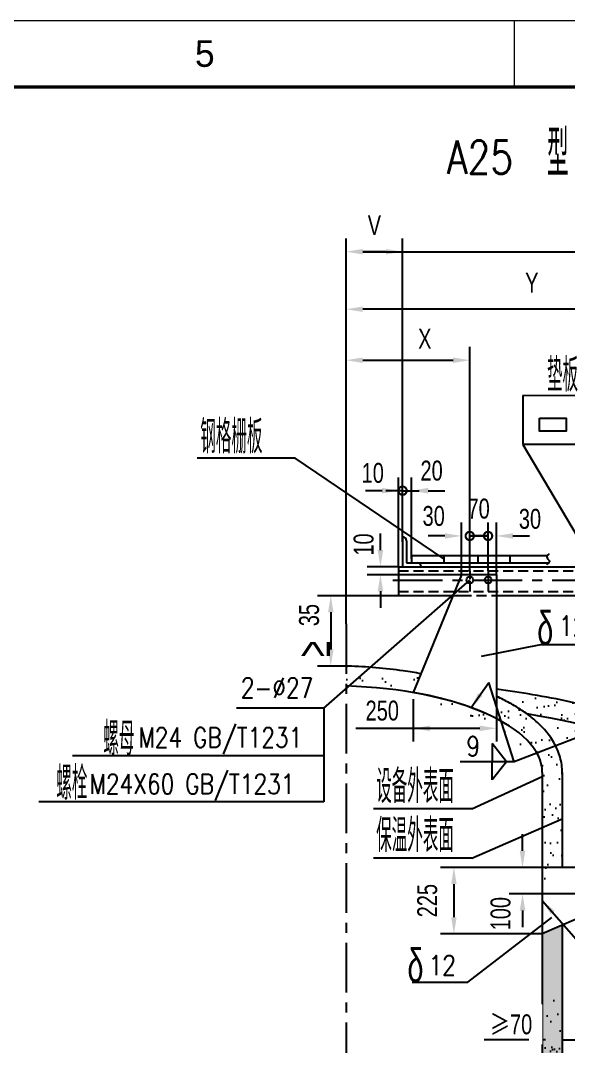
# Model space of a CAD drawing. Extents: x 148 to 221443, y -36682 to 6758.
# Drawn here: x 102759 to 104409, y -17862 to -14773 of the extents above; entities that cross this region are included whole.
import ezdxf
from ezdxf.enums import TextEntityAlignment as Align

# ---------------------------------------------------------------- set-up
doc = ezdxf.new("R2010")
doc.units = 0
doc.header["$LTSCALE"] = 10
doc.header["$MEASUREMENT"] = 0
doc.linetypes.add('CENTERX2', pattern=[4, 2.5, -0.5, 0.5, -0.5])
doc.linetypes.add('HIDDENX2', pattern=[0.75, 0.5, -0.25])
for name, color, linetype in [('2', 4, 'Continuous'), ('CENTER', 1, 'CENTERX2'), ('HIDDEN', 7, 'HIDDENX2'), ('RED', 7, 'Continuous'), ('WHITE', 7, 'Continuous')]:
    doc.layers.add(name, color=color, linetype=linetype)
doc.layers.add('2（细实线）', color=3, linetype='Continuous', lineweight=20)
doc.layers.add('图框层', color=7, linetype='Continuous', lineweight=15)
doc.styles.add('HZ', font='ROMS.SHX', dxfattribs={"width": 0.75, "bigfont": 'GBCBIG.SHX'})
doc.styles.get("Standard").update_dxf_attribs({"font": 'wison_e.shx', "width": 0.75, "bigfont": 'wison_c.shx'})
doc.styles.add('XW', font='ROMANS.shx', dxfattribs={"width": 0.85})
doc.dimstyles.new('DIM1', dxfattribs={"dimscale": 20, "dimtxt": 3, "dimasz": 2.5, "dimexe": 2, "dimexo": 0, "dimgap": 1, "dimtad": 0, "dimdec": 0, "dimzin": 0, "dimdsep": 46, "dimtxsty": 'Standard', "dimcen": 2, "dimclrd": 3, "dimclre": 3, "dimclrt": 3, "dimadec": 0, "dimazin": 0, "dimtfac": 0.666667, "dimtdec": 0, "dimtofl": 0, "dimtmove": 2, "dimatfit": 1, "dimfxl": 2, "dimtvp": 1.333333, "dimtolj": 1, "dimtzin": 0, "dimarcsym": 0})
pattern_1 = [(37.5, (101928.496, -20676.88), (-2.5197, 77.07295), [0, -60.8, 0, -68, 0, -65]), (7.5, (101928.5, -20676.88), (70.791, 112.8858), [0, -32.8, 0, -54.8, 0, -21]), (327.5, (101879.296, -20676.88), (124.5657, 0.2264), [0, -20, 0, -72, 0, -94]), (317.5, (101879.3, -20676.88), (120.245, 35.107), [0, -10, 0, -47.2, 0, -54])]

# ---------------------------------------------------------------- blocks, each defined once
blk = doc.blocks.new('*D1244')
at = {"color": 3, "lineweight": -2}
for p, q in [((103739.6, -16590), (103739.6, -15429)), ((105413.9, -16339.6), (105413.9, -15429)), ((103789.6, -15469), (105363.9, -15469))]:
    blk.add_line(p, q, dxfattribs=at)
at = {"color": 3}
for points in [[(103789.6, -15460.6), (103789.6, -15477.3), (103739.6, -15469)], [(105363.9, -15477.3), (105363.9, -15460.6), (105413.9, -15469)]]:
    blk.add_solid(points, dxfattribs=at)
at = {"layer": 'Defpoints', "color": 0}
for p in [(105413.9, -15469), (105413.9, -16339.6), (103739.6, -16590)]:
    blk.add_point(p, dxfattribs=at)
at = {"color": 3, "insert": (104576.7, -15389), "char_height": 60, "attachment_point": 5}
blk.add_mtext('\\A1;W', dxfattribs=at)
blk = doc.blocks.new('*D1245')
at = {"color": 3, "lineweight": -2}
for p, q in [((103842.7, -16367.6), (103842.7, -16317.6)), ((103897.4, -16417.6), (103802.7, -16417.6)), ((104086.6, -16441.6), (103802.7, -16441.6)), ((103842.7, -16491.6), (103842.7, -16541.6))]:
    blk.add_line(p, q, dxfattribs=at)
at = {"color": 3}
for points in [[(103834.4, -16367.6), (103851, -16367.6), (103842.7, -16417.6)], [(103851, -16491.6), (103834.4, -16491.6), (103842.7, -16441.6)]]:
    blk.add_solid(points, dxfattribs=at)
at = {"layer": 'Defpoints', "color": 0}
for p in [(103842.7, -16417.6), (103897.4, -16417.6), (104086.6, -16441.6)]:
    blk.add_point(p, dxfattribs=at)
at = {"color": 3, "insert": (103792.4, -16350.7), "char_height": 60, "attachment_point": 5, "rotation": 90}
blk.add_mtext('\\A1;10', dxfattribs=at)
blk = doc.blocks.new('*D1246')
at = {"color": 3, "lineweight": -2}
for p, q in [((104724.4, -16849), (104724.4, -18189.1)), ((103739.6, -18076.8), (103739.6, -18189.1)), ((103789.6, -18149.1), (104674.4, -18149.1))]:
    blk.add_line(p, q, dxfattribs=at)
at = {"color": 3}
for points in [[(103789.6, -18140.8), (103789.6, -18157.5), (103739.6, -18149.1)], [(104674.4, -18157.5), (104674.4, -18140.8), (104724.4, -18149.1)]]:
    blk.add_solid(points, dxfattribs=at)
at = {"layer": 'Defpoints', "color": 0}
for p in [(104724.4, -16849), (103739.6, -18076.8), (104724.4, -18149.1)]:
    blk.add_point(p, dxfattribs=at)
at = {"color": 3, "insert": (104232, -18097.8), "char_height": 60, "attachment_point": 5}
blk.add_mtext('\\A1;Z', dxfattribs=at)
blk = doc.blocks.new('*D1247')
at = {"color": 3, "lineweight": -2}
for p, q in [((104461.1, -17402.9), (104461.1, -18083.4)), ((103739.6, -18076.8), (103739.6, -18003.4)), ((103789.6, -18043.4), (104411.1, -18043.4))]:
    blk.add_line(p, q, dxfattribs=at)
at = {"color": 3}
for points in [[(103789.6, -18035), (103789.6, -18051.7), (103739.6, -18043.4)], [(104411.1, -18051.7), (104411.1, -18035), (104461.1, -18043.4)]]:
    blk.add_solid(points, dxfattribs=at)
at = {"layer": 'Defpoints', "color": 0}
for p in [(104461.1, -17402.9), (104461.1, -18043.4), (103739.6, -18076.8)]:
    blk.add_point(p, dxfattribs=at)
at = {"color": 3, "insert": (104100.3, -17963.4), "char_height": 60, "attachment_point": 5}
blk.add_mtext('\\A1;Z', dxfattribs=at)
blk = doc.blocks.new('*D1248')
at = {"color": 3, "lineweight": -2}
for p, q in [((103739.6, -16483.1), (103739.6, -15602.2)), ((104857.2, -16457.6), (104857.2, -15602.2)), ((104807.2, -15642.2), (103789.6, -15642.2))]:
    blk.add_line(p, q, dxfattribs=at)
at = {"color": 3}
for points in [[(103789.6, -15633.8), (103789.6, -15650.5), (103739.6, -15642.2)], [(104807.2, -15650.5), (104807.2, -15633.8), (104857.2, -15642.2)]]:
    blk.add_solid(points, dxfattribs=at)
at = {"layer": 'Defpoints', "color": 0}
for p in [(103739.6, -15642.2), (104857.2, -16457.6), (103739.6, -16483.1)]:
    blk.add_point(p, dxfattribs=at)
at = {"color": 3, "insert": (104298.4, -15562.2), "char_height": 60, "attachment_point": 5}
blk.add_mtext('\\A1;Y', dxfattribs=at)
blk = doc.blocks.new('*D1249')
at = {"color": 3, "lineweight": -2}
for p, q in [((103739.6, -16483.1), (103739.6, -15755.7)), ((104111.6, -16429.6), (104111.6, -15755.7)), ((103789.6, -15795.7), (104061.6, -15795.7))]:
    blk.add_line(p, q, dxfattribs=at)
at = {"color": 3}
for points in [[(103789.6, -15787.4), (103789.6, -15804.1), (103739.6, -15795.7)], [(104061.6, -15804.1), (104061.6, -15787.4), (104111.6, -15795.7)]]:
    blk.add_solid(points, dxfattribs=at)
at = {"layer": 'Defpoints', "color": 0}
for p in [(104111.6, -15795.7), (104111.6, -16429.6), (103739.6, -16483.1)]:
    blk.add_point(p, dxfattribs=at)
at = {"color": 3, "insert": (103976.2, -15731.2), "char_height": 60, "attachment_point": 5}
blk.add_mtext('\\A1;X', dxfattribs=at)
blk = doc.blocks.new('_DotSmall')
at = {"layer": 'WHITE', "color": 0, "const_width": 0.5}
blk.add_lwpolyline([(-0.0625, 0, 1), (0.0625, 0, 1)], format="xyb", close=True, dxfattribs=at)
blk = doc.blocks.new('*D1250')
at = {"color": 3, "lineweight": -2}
for p, q in [((104086.6, -16441.6), (104086.6, -16284.9)), ((104111.6, -16429.6), (104111.6, -16284.9)), ((104036.6, -16324.9), (103986.6, -16324.9)), ((104111.6, -16324.9), (104161.6, -16324.9))]:
    blk.add_line(p, q, dxfattribs=at)
at = {"color": 3}
blk.add_solid([(104036.6, -16333.2), (104036.6, -16316.6), (104086.6, -16324.9)], dxfattribs=at)
at = {"layer": 'Defpoints', "color": 0}
for p in [(104111.6, -16324.9), (104111.6, -16429.6), (104086.6, -16441.6)]:
    blk.add_point(p, dxfattribs=at)
at = {"color": 3, "lineweight": -2, "xscale": 50, "yscale": 50, "zscale": 50, "rotation": 180}
blk.add_blockref('_DotSmall', (104111.6, -16324.9), dxfattribs=at)
at = {"color": 3, "insert": (104003, -16265.1), "char_height": 60, "attachment_point": 5}
blk.add_mtext('\\A1;30', dxfattribs=at)
blk = doc.blocks.new('*D1251')
at = {"color": 3, "lineweight": -2}
for p, q in [((103909.4, -16342.6), (103909.4, -16148.6)), ((103936.4, -16393.6), (103936.4, -16148.6)), ((103909.4, -16188.6), (103859.4, -16188.6)), ((103986.4, -16188.6), (104036.4, -16188.6))]:
    blk.add_line(p, q, dxfattribs=at)
at = {"color": 3}
blk.add_solid([(103986.4, -16180.3), (103986.4, -16197), (103936.4, -16188.6)], dxfattribs=at)
at = {"layer": 'Defpoints', "color": 0}
for p in [(103909.4, -16188.6), (103909.4, -16342.6), (103936.4, -16393.6)]:
    blk.add_point(p, dxfattribs=at)
at = {"color": 3, "lineweight": -2, "xscale": 50, "yscale": 50, "zscale": 50}
blk.add_blockref('_DotSmall', (103909.4, -16188.6), dxfattribs=at)
at = {"color": 3, "insert": (103996.7, -16128.5), "char_height": 60, "attachment_point": 5}
blk.add_mtext('\\A1;20', dxfattribs=at)
blk = doc.blocks.new('*D1252')
at = {"color": 3, "lineweight": -2}
for p, q in [((103739.6, -16483.1), (103739.6, -15429)), ((103909.4, -16342.6), (103909.4, -15429)), ((103859.4, -15469), (103789.6, -15469))]:
    blk.add_line(p, q, dxfattribs=at)
at = {"color": 3}
for points in [[(103789.6, -15460.6), (103789.6, -15477.3), (103739.6, -15469)], [(103859.4, -15477.3), (103859.4, -15460.6), (103909.4, -15469)]]:
    blk.add_solid(points, dxfattribs=at)
at = {"layer": 'Defpoints', "color": 0}
for p in [(103739.6, -15469), (103909.4, -16342.6), (103739.6, -16483.1)]:
    blk.add_point(p, dxfattribs=at)
at = {"color": 3, "insert": (103824.5, -15389), "char_height": 60, "attachment_point": 5}
blk.add_mtext('\\A1;V', dxfattribs=at)
blk = doc.blocks.new('*D1253')
at = {"color": 3, "lineweight": -2}
for p, q in [((103897.4, -16417.6), (103897.4, -16148.6)), ((103909.4, -16342.6), (103909.4, -16148.6)), ((103847.4, -16188.6), (103797.4, -16188.6)), ((103909.4, -16188.6), (103959.4, -16188.6))]:
    blk.add_line(p, q, dxfattribs=at)
at = {"color": 3}
blk.add_solid([(103847.4, -16197), (103847.4, -16180.3), (103897.4, -16188.6)], dxfattribs=at)
at = {"layer": 'Defpoints', "color": 0}
for p in [(103909.4, -16188.6), (103909.4, -16342.6), (103897.4, -16417.6)]:
    blk.add_point(p, dxfattribs=at)
at = {"color": 3, "lineweight": -2, "xscale": 50, "yscale": 50, "zscale": 50, "rotation": 180}
blk.add_blockref('_DotSmall', (103909.4, -16188.6), dxfattribs=at)
at = {"color": 3, "insert": (103819.5, -16135.4), "char_height": 60, "attachment_point": 5}
blk.add_mtext('\\A1;10', dxfattribs=at)
blk = doc.blocks.new('*D1266')
at = {"layer": '2', "color": 3, "linetype": 'Continuous', "lineweight": -2}
for p, q in [((104166.6, -16429.6), (104166.6, -16284.9)), ((104191.6, -16441.6), (104191.6, -16284.9)), ((104166.6, -16324.9), (104116.6, -16324.9)), ((104241.6, -16324.9), (104291.6, -16324.9))]:
    blk.add_line(p, q, dxfattribs=at)
at = {"layer": '2', "color": 3}
blk.add_solid([(104241.6, -16316.6), (104241.6, -16333.2), (104191.6, -16324.9)], dxfattribs=at)
at = {"layer": 'Defpoints', "color": 0}
for p in [(104166.6, -16324.9), (104166.6, -16429.6), (104191.6, -16441.6)]:
    blk.add_point(p, dxfattribs=at)
at = {"layer": '2', "color": 3, "lineweight": -2, "xscale": 50, "yscale": 50, "zscale": 50}
blk.add_blockref('_DotSmall', (104166.6, -16324.9), dxfattribs=at)
at = {"layer": '2', "color": 3, "insert": (104292.8, -16273.8), "char_height": 60, "attachment_point": 5}
blk.add_mtext('\\A1;30', dxfattribs=at)
blk = doc.blocks.new('*D1267')
at = {"color": 3, "lineweight": -2}
for p, q in [((104111.6, -16429.6), (104111.6, -16284.9)), ((104166.6, -16429.6), (104166.6, -16284.9)), ((104111.6, -16324.9), (104166.6, -16324.9))]:
    blk.add_line(p, q, dxfattribs=at)
at = {"layer": 'Defpoints', "color": 0}
for p in [(104166.6, -16324.9), (104111.6, -16429.6), (104166.6, -16429.6)]:
    blk.add_point(p, dxfattribs=at)
at = {"color": 3, "lineweight": -2, "xscale": 50, "yscale": 50, "zscale": 50, "rotation": 180}
blk.add_blockref('_DotSmall', (104111.6, -16324.9), dxfattribs=at)
at = {"color": 3, "lineweight": -2, "xscale": 50, "yscale": 50, "zscale": 50}
blk.add_blockref('_DotSmall', (104166.6, -16324.9), dxfattribs=at)
at = {"color": 3, "insert": (104138.3, -16243), "char_height": 60, "attachment_point": 5}
blk.add_mtext('\\A1;70', dxfattribs=at)
blk = doc.blocks.new('*D1290')
at = {"color": 3, "lineweight": -2}
for p, q in [((104329.9, -17323.2), (104023.8, -17323.2)), ((104063.8, -17373.2), (104063.8, -17473.2)), ((104329.9, -17523.2), (104023.8, -17523.2))]:
    blk.add_line(p, q, dxfattribs=at)
at = {"color": 3}
for points in [[(104072.1, -17373.2), (104055.5, -17373.2), (104063.8, -17323.2)], [(104055.5, -17473.2), (104072.1, -17473.2), (104063.8, -17523.2)]]:
    blk.add_solid(points, dxfattribs=at)
at = {"layer": 'Defpoints', "color": 0}
for p in [(104329.9, -17323.2), (104063.8, -17523.2), (104329.9, -17523.2)]:
    blk.add_point(p, dxfattribs=at)
at = {"color": 3, "insert": (103983.8, -17423.2), "char_height": 60, "attachment_point": 5, "rotation": 90}
blk.add_mtext('\\A1;225', dxfattribs=at)
blk = doc.blocks.new('*D1292')
at = {"color": 3, "lineweight": -2}
for p, q in [((104270.4, -17273.2), (104270.4, -17223.2)), ((104329.9, -17323.2), (104230.4, -17323.2)), ((104461.1, -17402.9), (104230.4, -17402.9)), ((104270.4, -17452.9), (104270.4, -17502.9))]:
    blk.add_line(p, q, dxfattribs=at)
at = {"color": 3}
for points in [[(104262.1, -17273.2), (104278.7, -17273.2), (104270.4, -17323.2)], [(104278.7, -17452.9), (104262.1, -17452.9), (104270.4, -17402.9)]]:
    blk.add_solid(points, dxfattribs=at)
at = {"layer": 'Defpoints', "color": 0}
for p in [(104270.4, -17323.2), (104329.9, -17323.2), (104461.1, -17402.9)]:
    blk.add_point(p, dxfattribs=at)
at = {"color": 3, "insert": (104204.4, -17462.4), "char_height": 60, "attachment_point": 5, "rotation": 90}
blk.add_mtext('\\A1;100', dxfattribs=at)
blk = doc.blocks.new('*D1329')
at = {"color": 3, "lineweight": -2}
for p, q in [((103897.4, -16504.8), (103653.1, -16504.8)), ((103693.1, -16554.8), (103693.1, -16666.7)), ((103739.6, -16716.7), (103653.1, -16716.7))]:
    blk.add_line(p, q, dxfattribs=at)
at = {"color": 3}
for points in [[(103701.5, -16554.8), (103684.8, -16554.8), (103693.1, -16504.8)], [(103684.8, -16666.7), (103701.5, -16666.7), (103693.1, -16716.7)]]:
    blk.add_solid(points, dxfattribs=at)
at = {"layer": 'Defpoints', "color": 0}
for p in [(103897.4, -16504.8), (103693.1, -16716.7), (103739.6, -16716.7)]:
    blk.add_point(p, dxfattribs=at)
at = {"color": 3, "insert": (103628.1, -16563.3), "char_height": 60, "attachment_point": 5, "rotation": 90}
blk.add_mtext('\\A1;35', dxfattribs=at)
blk = doc.blocks.new('a2')
blk.add_line((15801.92, 10126.74), (15801.92, 10116.74))
at = {"layer": '图框层', "ltscale": 10}
blk.add_lwpolyline([(15311.09, 10126.74), (15905.09, 10126.74), (15905.09, 9706.74), (15311.09, 9706.74)], close=True, dxfattribs=at)
at = {"layer": '图框层', "ltscale": 10, "const_width": 0.5}
blk.add_lwpolyline([(15336.09, 10116.74), (15895.09, 10116.74), (15895.09, 9716.74), (15336.09, 9716.74)], close=True, dxfattribs=at)
at = {"style": 'HZ'}
blk.add_text('5', height=4, dxfattribs=at).set_placement((15755.34, 10121.74), align=Align.MIDDLE)

msp = doc.modelspace()

# ---------------------------------------------------------------- hatches: boundary and pattern name
at = {"linetype": 'Continuous'}
h = msp.add_hatch(dxfattribs=at)
h.set_pattern_fill('AR-SAND', color=3, scale=40, style=0)
h.set_pattern_definition(pattern_1)
edge = h.paths.add_edge_path()
edge.add_ellipse((103693.3073, -17037.1963), major_axis=(-636.566, 0), ratio=0.410188239, start_angle=253.6611762, end_angle=265.8320478, ccw=False)
edge.add_line((103872.3841, -16786.6294), (103912.5396, -16731.4124))
edge.add_spline(control_points=[(103912.5396, -16731.4124), (103912.2086, -16731.3647), (103911.8775, -16731.3172), (103884.5622, -16727.4072), (103857.0333, -16724.2679), (103801.2931, -16719.4708), (103773.0822, -16717.8132), (103743.0192, -16716.8511), (103741.2964, -16716.7988), (103739.5731, -16716.7492)], knot_values=[4.375051353, 4.375051353, 4.375051353, 4.375051353, 4.376633798, 4.376633798, 4.505579755, 4.505579755, 4.634525712, 4.634525712, 4.642362146, 4.642362146, 4.642362146, 4.642362146], degree=3, periodic=0)
edge.add_line((103739.5731, -16716.7492), (103739.5731, -16776.775))
h.paths.add_polyline_path([(103941.6396, -16796.7742), (103964.8319, -16739.9707), (103964.5198, -16739.9133), (103963.8186, -16739.7845), (103963.117, -16739.6562), (103962.4152, -16739.5281), (103961.713, -16739.4004), (103961.0105, -16739.273), (103960.3077, -16739.146), (103959.6046, -16739.0193), (103958.9011, -16738.893), (103958.1974, -16738.767), (103957.4933, -16738.6413), (103956.7889, -16738.516), (103956.0842, -16738.391), (103955.3792, -16738.2663), (103954.6739, -16738.142), (103953.9683, -16738.018), (103953.2623, -16737.8944), (103952.5561, -16737.7711), (103951.8495, -16737.6482), (103951.1427, -16737.5255), (103950.4355, -16737.4033), (103949.728, -16737.2813), (103949.0202, -16737.1597), (103948.3122, -16737.0385), (103947.6038, -16736.9176), (103946.8951, -16736.797), (103946.1861, -16736.6768), (103945.4768, -16736.5569), (103944.7673, -16736.4374), (103944.0574, -16736.3181), (103943.3472, -16736.1993), (103942.6367, -16736.0808), (103941.926, -16735.9626), (103941.2149, -16735.8447), (103940.5035, -16735.7272), (103939.7919, -16735.6101), (103939.0799, -16735.4933), (103938.3677, -16735.3768), (103937.6552, -16735.2607), (103936.9423, -16735.1449), (103936.2292, -16735.0294), (103935.5158, -16734.9143), (103934.8022, -16734.7996), (103934.0882, -16734.6852), (103933.3739, -16734.5711), (103932.6594, -16734.4573), (103931.9446, -16734.344), (103931.2294, -16734.2309), (103930.514, -16734.1182), (103929.7984, -16734.0058), (103929.0824, -16733.8938), (103928.3662, -16733.7821), (103927.6497, -16733.6708), (103926.9329, -16733.5598), (103926.2158, -16733.4492), (103925.4984, -16733.3389), (103924.7808, -16733.2289), (103924.0629, -16733.1193), (103923.3447, -16733.01), (103922.6263, -16732.9011), (103921.9075, -16732.7925), (103921.1885, -16732.6843), (103920.4693, -16732.5764), (103919.7497, -16732.4689), (103919.0299, -16732.3617), (103918.3098, -16732.2548), (103917.5895, -16732.1483), (103916.8689, -16732.0421), (103916.148, -16731.9363), (103915.4268, -16731.8308), (103914.7054, -16731.7257), (103913.9838, -16731.6209), (103913.2618, -16731.5165), (103912.5396, -16731.4124), (103872.3841, -16786.6294), (103876.0165, -16787.071), (103879.6424, -16787.5215), (103883.2617, -16787.9808), (103886.8743, -16788.449), (103890.48, -16788.9259), (103894.0787, -16789.4117), (103897.6703, -16789.9062), (103901.2547, -16790.4095), (103904.8317, -16790.9215), (103908.4012, -16791.4422), (103911.9631, -16791.9717), (103915.5173, -16792.5098), (103919.0636, -16793.0566), (103922.6018, -16793.6121), (103926.132, -16794.1761), (103929.6539, -16794.7488), (103933.1675, -16795.3301), (103936.6725, -16795.9199), (103940.169, -16796.5183)])
h = msp.add_hatch(dxfattribs=at)
h.set_pattern_fill('AR-SAND', color=3, scale=40, style=0)
h.set_pattern_definition(pattern_1)
edge = h.paths.add_edge_path()
edge.add_ellipse((103693.3073, -17186.9747), major_axis=(-1227.8837, 0), ratio=0.302766135, start_angle=228.9344487, end_angle=241.2478364, ccw=False)
edge.add_line((104499.9312, -16906.6819), (104592.709, -16870.9078))
edge.add_spline(control_points=[(104592.709, -16870.9078), (104567.8832, -16863.1561), (104542.0809, -16855.7505), (104482.2392, -16839.9596), (104447.7129, -16831.7684), (104376.2078, -16816.549), (104339.2291, -16809.5211), (104265.5483, -16797.0841), (104228.9721, -16791.6018), (104191.6401, -16786.6768)], knot_values=[3.911583305, 3.911583305, 3.911583305, 3.911583305, 3.995512867, 3.995512867, 4.099656262, 4.099656262, 4.203799657, 4.203799657, 4.30146577, 4.30146577, 4.30146577, 4.30146577], degree=3, periodic=0)
edge.add_line((104191.6401, -16786.6768), (104191.6401, -16808.0587))
edge.add_spline(control_points=[(104191.6401, -16808.0587), (104193.6527, -16808.9771), (104195.6536, -16809.9022), (104211.3168, -16817.2385), (104224.4264, -16823.9525), (104249.4426, -16838.0154), (104261.3495, -16845.3641), (104276.4696, -16855.6761), (104280.246, -16858.3418), (104283.9462, -16861.0481)], knot_values=[3.652693621, 3.652693621, 3.652693621, 3.652693621, 3.665622625, 3.665622625, 3.754513599, 3.754513599, 3.843404574, 3.843404574, 3.873778973, 3.873778973, 3.873778973, 3.873778973], degree=3, periodic=0)
edge = h.paths.add_edge_path()
edge.add_ellipse((103693.3073, -17186.9747), major_axis=(-1227.8837, 0), ratio=0.302766135, start_angle=222.0790366, end_angle=228.9344487, ccw=False)
edge.add_line((104604.6685, -16937.8368), (104628.138, -16904.0875))
edge.add_line((104628.138, -16904.0875), (104620.9454, -16880.0145))
edge.add_spline(control_points=[(104620.9454, -16880.0145), (104617.4762, -16878.8587), (104613.9862, -16877.7101), (104604.6106, -16874.6618), (104598.6881, -16872.7747), (104592.709, -16870.9078)], knot_values=[3.879269272, 3.879269272, 3.879269272, 3.879269272, 3.891369473, 3.891369473, 3.911583305, 3.911583305, 3.911583305, 3.911583305], degree=3, periodic=0)
edge.add_line((104592.709, -16870.9078), (104499.9312, -16906.6819))
edge = h.paths.add_edge_path()
edge.add_spline(control_points=[(104981.1909, -17186.979), (104981.191, -17186.192), (104981.1857, -17185.405), (104981.0643, -17176.5221), (104980.3815, -17168.4351), (104977.9092, -17152.4372), (104976.1207, -17144.5272), (104971.5257, -17129.0024), (104968.7203, -17121.3878), (104962.1988, -17106.5157), (104958.4833, -17099.2576), (104950.2404, -17085.1104), (104945.713, -17078.2206), (104935.9224, -17064.7902), (104930.6591, -17058.2492), (104919.4492, -17045.4833), (104913.5025, -17039.258), (104897.132, -17023.3743), (104886.192, -17013.9381), (104862.7107, -16995.6684), (104850.1681, -16986.8347), (104825.4444, -16970.9236), (104813.4714, -16963.7768), (104800.9388, -16956.806)], knot_values=[3.141585089, 3.141585089, 3.141585089, 3.141585089, 3.145727778, 3.145727778, 3.188346973, 3.188346973, 3.230966167, 3.230966167, 3.273585362, 3.273585362, 3.316204557, 3.316204557, 3.358823752, 3.358823752, 3.401442946, 3.401442946, 3.444062141, 3.444062141, 3.512694928, 3.512694928, 3.581327716, 3.581327716, 3.640067184, 3.640067184, 3.640067184, 3.640067184], degree=3, periodic=0)
edge.add_line((104800.9388, -16956.806), (104751.9023, -16933.3276))
edge.add_line((104751.9023, -16933.3276), (104734.4568, -16989.896))
edge.add_ellipse((103693.3073, -17186.9747), major_axis=(-1227.8837, 0), ratio=0.302766135, start_angle=180, end_angle=212.0136396, ccw=False)
edge.add_line((104921.191, -17186.9747), (104921.191, -17227.1681))
edge.add_line((104921.191, -17227.1681), (104981.1909, -17245.8184))
edge.add_line((104981.1909, -17245.8184), (104981.1909, -17186.979))
h.paths.add_polyline_path([(104921.191, -17560.6007), (104981.1909, -17583.8239), (104981.1909, -17245.8184), (104921.191, -17227.1681)])
h = msp.add_hatch(dxfattribs=at)
h.set_pattern_fill('AR-SAND', color=3, scale=40, style=0)
h.set_pattern_definition(pattern_1)
edge = h.paths.add_edge_path()
edge.add_spline(control_points=[(104369.9949, -16956.7838), (104367.4637, -16951.7994), (104364.7207, -16946.9108), (104357.5943, -16935.2916), (104353.0101, -16928.6626), (104343.1314, -16915.7952), (104337.8369, -16909.5561), (104323.6935, -16894.3142), (104314.4225, -16885.5475), (104297.9208, -16871.627), (104291.0748, -16866.2619), (104283.9462, -16861.0481)], knot_values=[3.346953778, 3.346953778, 3.346953778, 3.346953778, 3.388057836, 3.388057836, 3.446671953, 3.446671953, 3.50528607, 3.50528607, 3.594177045, 3.594177045, 3.652693621, 3.652693621, 3.652693621, 3.652693621], degree=3, periodic=0)
edge.add_ellipse((103693.3073, -17186.9747), major_axis=(-1227.8837, 0), ratio=0.302766135, start_angle=241.2478364, end_angle=245.8734135)
edge.add_line((104195.2097, -16847.6885), (104206.2989, -16882.5951))
edge.add_ellipse((103693.3073, -17037.1963), major_axis=(-636.566, 0), ratio=0.410188239, start_angle=192.984022, end_angle=216.3053053, ccw=False)
edge.add_line((104313.598, -16978.5298), (104369.9949, -16956.7838))
edge = h.paths.add_edge_path()
edge.add_spline(control_points=[(104283.9462, -16861.0481), (104280.246, -16858.3418), (104276.4696, -16855.6761), (104261.3495, -16845.3641), (104249.4426, -16838.0154), (104224.4264, -16823.9525), (104211.3168, -16817.2385), (104195.6536, -16809.9022), (104193.6527, -16808.9771), (104191.6401, -16808.0587)], knot_values=[3.652693621, 3.652693621, 3.652693621, 3.652693621, 3.683068019, 3.683068019, 3.771958994, 3.771958994, 3.860849969, 3.860849969, 3.873778973, 3.873778973, 3.873778973, 3.873778973], degree=3, periodic=0)
edge.add_line((104191.6401, -16808.0587), (104191.6401, -16836.4522))
edge.add_line((104191.6401, -16836.4522), (104195.2097, -16847.6885))
edge.add_ellipse((103693.3073, -17186.9747), major_axis=(-1227.8837, 0), ratio=0.302766135, start_angle=241.2478364, end_angle=245.8734135, ccw=False)
edge = h.paths.add_edge_path()
edge.add_spline(control_points=[(104389.873, -17037.1682), (104389.8729, -17035.5469), (104389.8491, -17033.9255), (104389.5687, -17024.3489), (104388.7653, -17016.4117), (104386.062, -17000.7366), (104384.163, -16992.9994), (104379.3618, -16977.8459), (104376.4606, -16970.4295), (104372.113, -16961.048), (104371.0732, -16958.9072), (104369.9949, -16956.7838)], knot_values=[3.141661372, 3.141661372, 3.141661372, 3.141661372, 3.153601368, 3.153601368, 3.212215485, 3.212215485, 3.270829602, 3.270829602, 3.329443719, 3.329443719, 3.346953778, 3.346953778, 3.346953778, 3.346953778], degree=3, periodic=0)
edge.add_line((104369.9949, -16956.7838), (104313.598, -16978.5298))
edge.add_ellipse((103693.3073, -17037.1963), major_axis=(-636.566, 0), ratio=0.410188239, start_angle=180, end_angle=192.984022, ccw=False)
edge.add_line((104329.8733, -17037.1963), (104329.8733, -17254.3775))
edge.add_line((104329.8733, -17254.3775), (104389.873, -17228.4443))
edge.add_line((104389.873, -17228.4443), (104389.873, -17037.1682))
h.paths.add_polyline_path([(104389.873, -17228.4443), (104329.8733, -17254.3775), (104329.8733, -17400.0429), (104389.873, -17362.2263)])
edge = h.paths.add_edge_path()
edge.add_line((104389.873, -17680.6016), (104378.3521, -17670.0649))
edge.add_line((104378.3521, -17670.0649), (104329.8733, -17772.0357))
edge.add_line((104329.8733, -17772.0357), (104329.8733, -17957.4752))
edge.add_spline(control_points=[(104329.8733, -17957.4752), (104334.9898, -17955.4), (104348.6752, -17952.1029), (104368.7322, -17966.145), (104383.5795, -17962.5132), (104389.873, -17959.8128)], knot_values=[14.112659501, 14.112659501, 14.112659501, 14.112659501, 30.274595859, 57.319186125, 77.251658632, 77.251658632, 77.251658632, 77.251658632], degree=3, periodic=0)
edge.add_line((104389.873, -17959.8128), (104389.873, -17680.6016))
at = {"layer": '2', "linetype": 'Continuous'}
h = msp.add_hatch(dxfattribs=at)
h.set_pattern_fill('AR-SAND', color=3, scale=40, style=0)
h.set_pattern_definition([(37.5, (84350.88, -1893.954), (-2.51973, 77.07295), [0, -60.8, 0, -68, 0, -65]), (7.5, (84350.88, -1893.95), (70.79107, 112.88584), [0, -32.8, 0, -54.8, 0, -21]), (327.5, (84301.68, -1893.954), (124.56567, 0.22636), [0, -20, 0, -72, 0, -94]), (317.5, (84301.68, -1893.95), (120.24506, 35.10702), [0, -10, 0, -47.2, 0, -54])])
edge = h.paths.add_edge_path()
edge.add_line((104389.873, -17497.2557), (104329.8733, -17523.227))
edge.add_line((104329.8733, -17523.227), (104329.8733, -17957.4752))
edge.add_spline(control_points=[(104329.8733, -17957.4752), (104335.792, -17954.7961), (104350.2784, -17950.5031), (104370.3334, -17964.5438), (104384.3809, -17961.8295), (104389.873, -17959.7512)], knot_values=[11.575995572, 11.575995572, 11.575995572, 11.575995572, 30.274595859, 57.319186125, 74.708774853, 74.708774853, 74.708774853, 74.708774853], degree=3, periodic=0)
edge.add_line((104389.873, -17959.7512), (104389.873, -17497.2557))
edge = h.paths.add_edge_path()
edge.add_line((101140.8453, -17622.3818), (101127.7164, -17610.3746))
edge.add_line((101127.7164, -17610.3746), (101119.6118, -17613.8827))
edge.add_line((101119.6118, -17613.8827), (101080.8455, -17670.7095))
edge.add_line((101080.8455, -17670.7095), (101080.8455, -18064.9111))
edge.add_spline(control_points=[(101080.8455, -18064.9111), (101085.9621, -18062.836), (101099.6474, -18059.5388), (101119.7044, -18073.5809), (101134.5518, -18069.9491), (101140.8453, -18067.2487)], knot_values=[14.112659501, 14.112659501, 14.112659501, 14.112659501, 30.274595859, 57.319186125, 77.251658632, 77.251658632, 77.251658632, 77.251658632], degree=3, periodic=0)
edge.add_line((101140.8453, -18067.2487), (101140.8453, -17622.3818))
h.paths.add_polyline_path([(101119.6118, -17613.8827), (101080.8455, -17630.6629), (101080.8455, -17670.7095)], flags=17)

# ---------------------------------------------------------------- linework, layer by layer
at = {"linetype": 'Continuous'}
for p, q in [((104222.488, -17004.9191), (104178.7533, -16950.3046)), ((104178.7533, -16950.3046), (104178.7533, -17004.9191)), ((104222.488, -17004.9191), (104178.7533, -17059.5335)), ((104178.7533, -17059.5335), (104178.7533, -17004.9191))]:
    msp.add_line(p, q, dxfattribs=at)
at = {"color": 3, "linetype": 'Continuous'}
for p, q in [((104329.8733, -17037.1963), (104329.8733, -17957.4752)), ((104389.873, -17037.1682), (104389.873, -17323.227)), ((104389.873, -17497.2557), (104389.873, -17959.8128)), ((104389.873, -17645.8316), (104389.873, -17959.8128))]:
    msp.add_line(p, q, dxfattribs=at)
msp.add_arc((104308.4322, -17867.9691), 1035.9533, 71.3163209, 71.3163209)
for centre, major_axis, ratio, end_param in [((103693.3073, -17037.1963), (-636.566, 0), 0.410188239, 4.639644492), ((103693.3073, -17186.9747), (-1227.8837, 0), 0.302766135, 4.210569058)]:
    msp.add_ellipse(centre, major_axis=major_axis, ratio=ratio, start_param=3.141592654, end_param=end_param, dxfattribs=at)
for points, knots in [([(103964.8319, -16739.9707), (103947.3511, -16736.7524), (103929.5703, -16733.8498), (103884.5622, -16727.4072), (103857.0333, -16724.2679), (103801.2931, -16719.4708), (103773.0822, -16717.8132), (103743.0192, -16716.8511), (103741.2964, -16716.7988), (103739.5731, -16716.7492)], [4.2905050391, 4.2905050391, 4.2905050391, 4.2905050391, 4.3766337975, 4.3766337975, 4.5055797547, 4.5055797547, 4.6345257119, 4.6345257119, 4.642362146, 4.642362146, 4.642362146, 4.642362146]), ([(104640.2928, -16886.6089), (104630.528, -16883.2034), (104620.5875, -16879.8565), (104580.2594, -16866.7441), (104548.5126, -16857.4476), (104482.2392, -16839.9596), (104447.7129, -16831.7684), (104376.2078, -16816.549), (104339.2291, -16809.5211), (104265.5483, -16797.0841), (104228.9721, -16791.6018), (104191.6401, -16786.6768)], [3.856517065, 3.856517065, 3.856517065, 3.856517065, 3.8913694726, 3.8913694726, 3.9955128674, 3.9955128674, 4.0996562623, 4.0996562623, 4.2037996571, 4.2037996571, 4.3014657702, 4.3014657702, 4.3014657702, 4.3014657702]), ([(104389.873, -17037.1682), (104389.8729, -17035.5469), (104389.8491, -17033.9255), (104389.5687, -17024.3489), (104388.7653, -17016.4117), (104386.062, -17000.7366), (104384.163, -16992.9994), (104379.3618, -16977.8459), (104376.4606, -16970.4295), (104369.7654, -16955.9823), (104365.9721, -16948.9511), (104357.5943, -16935.2916), (104353.0101, -16928.6626), (104343.1314, -16915.7952), (104337.8369, -16909.5561), (104323.6935, -16894.3142), (104314.4225, -16885.5475), (104294.5205, -16868.7585), (104283.8881, -16860.7357), (104261.3495, -16845.3641), (104249.4426, -16838.0154), (104224.4264, -16823.9525), (104211.3168, -16817.2385), (104195.6536, -16809.9022), (104193.6527, -16808.9771), (104191.6401, -16808.0587)], [3.1416613717, 3.1416613717, 3.1416613717, 3.1416613717, 3.1536013684, 3.1536013684, 3.2122154854, 3.2122154854, 3.2708296023, 3.2708296023, 3.3294437193, 3.3294437193, 3.3880578363, 3.3880578363, 3.4466719532, 3.4466719532, 3.5052860702, 3.5052860702, 3.5941770448, 3.5941770448, 3.6830680195, 3.6830680195, 3.7719589941, 3.7719589941, 3.8608499688, 3.8608499688, 3.8737789726, 3.8737789726, 3.8737789726, 3.8737789726])]:
    msp.add_open_spline(points, degree=3, knots=knots, dxfattribs=at)
at = {"layer": '2', "color": 3, "linetype": 'Continuous'}
for p, q in [((104554.533, -15902.5469), (104271.2464, -15902.3661)), ((104271.2464, -15902.3661), (104271.2464, -16049.1395)), ((104271.2464, -16049.1395), (104485.2544, -16411.5257)), ((104554.533, -16049.1395), (104271.2464, -16049.1395)), ((103586.4199, -16090.813), (103290.7022, -16090.813)), ((104033.6495, -16393.633), (103586.4199, -16090.813)), ((103672.3383, -16843.5522), (104111.6401, -16457.633)), ((104115.8117, -16841.8905), (104169.2402, -16765.942)), ((104245.1592, -17004.9191), (104169.2402, -16765.942)), ((103941.6401, -16816.7731), (103941.6401, -16944.2655)), ((103672.3383, -16843.5522), (103409.2299, -16843.5522)), ((103672.3383, -16843.5522), (103672.3383, -17125.3571)), ((104615.5887, -16862.0857), (104245.1592, -17004.9191)), ((104191.6401, -16874.7282), (104191.6401, -16944.2655)), ((103769.0658, -16904.2655), (104141.6401, -16904.2655)), ((103672.3383, -16986.6619), (102915.9664, -16986.6619)), ((104245.1592, -17004.9191), (104082.2839, -17004.9191)), ((104117.5265, -17147.2033), (104329.8733, -17049.8587)), ((103672.3383, -17125.3571), (102814.2314, -17125.3571)), ((104117.5265, -17147.2033), (103821.9667, -17147.2033)), ((104117.5265, -17294.978), (104389.873, -17177.2638)), ((104117.5265, -17294.978), (103821.9667, -17294.978)), ((104329.8733, -17423.227), (104543.8518, -17666.8849)), ((104339.873, -17842.8222), (104289.873, -17842.8222)), ((104389.873, -17842.8222), (104461.0773, -17842.8222))]:
    msp.add_line(p, q, dxfattribs=at)
msp.add_lwpolyline([(104321.7255, -15970.3186), (104401.5729, -15970.3186), (104401.5729, -16009.2946), (104321.7255, -16009.2946)], close=True, dxfattribs=at)
for points in [[(104473.0839, -16652.6032), (104324.2132, -16652.6032), (104146.2046, -16687.572)], [(103937.8554, -17668.7112), (104105.4943, -17668.7112), (104358.9402, -17474.1399)]]:
    msp.add_lwpolyline(points, dxfattribs=at)
msp.add_spline([(104350.145, -16378.9012), (104344.2151, -16391.1504), (104351.331, -16400.2385), (104342.2384, -16412.0925)], degree=3, dxfattribs=at)
for points in [[(104149.9727, -16807.2347), (104136.8864, -16798.0288), (104115.8117, -16841.8905)], [(103991.6401, -16895.9322), (103991.6401, -16912.5989), (103941.6401, -16904.2655)], [(104141.6401, -16895.9322), (104141.6401, -16912.5989), (104191.6401, -16904.2655)], [(104355.5355, -17464.5724), (104367.5577, -17454.0146), (104329.8733, -17423.227)]]:
    msp.add_solid(points, dxfattribs=at)
at = {"layer": 'CENTER'}
for p, q in [((104111.6401, -16429.633), (104111.6401, -16492.633)), ((104166.6401, -16429.633), (104166.6401, -16492.633))]:
    msp.add_line(p, q, dxfattribs=at)
at = {"layer": 'CENTER', "ltscale": 6}
for p, q in [((103879.7082, -16457.633), (105423.8634, -16457.633)), ((103739.5731, -16590.0291), (103739.5731, -18076.7754))]:
    msp.add_line(p, q, dxfattribs=at)
at = {"layer": 'HIDDEN', "ltscale": 6}
for p, q in [((103897.4169, -16429.633), (105423.8634, -16429.633)), ((103897.4169, -16492.633), (105423.8634, -16492.633)), ((104086.6401, -16504.633), (104191.6401, -16504.633))]:
    msp.add_line(p, q, dxfattribs=at)
at = {"layer": 'RED'}
for p, q in [((103909.4169, -16327.633), (103909.4169, -16417.633)), ((103909.4169, -16342.633), (103909.4169, -16417.633)), ((103921.4169, -16339.633), (103921.4169, -16405.633)), ((103921.4169, -16354.633), (103921.4169, -16405.633)), ((103921.4169, -16405.633), (104349.6404, -16405.633)), ((103936.4169, -16383.633), (103936.4169, -16405.633)), ((103936.4169, -16383.633), (104345.9927, -16383.633)), ((104033.6495, -16383.633), (104033.6495, -16405.633)), ((104135.5287, -16383.633), (104135.5287, -16405.633)), ((104232.085, -16383.633), (104232.085, -16405.633)), ((103897.4169, -16417.633), (105423.8634, -16417.633)), ((103897.4169, -16417.633), (103897.4169, -16504.633)), ((104086.6401, -16441.633), (103941.6401, -16796.7731)), ((104191.6401, -16441.633), (104086.6401, -16441.633)), ((104191.6401, -16441.633), (104191.6401, -16874.7282)), ((103897.4169, -16504.633), (104086.6401, -16504.633)), ((104191.6401, -16504.633), (104722.8526, -16504.633)), ((104514.6924, -17323.227), (104329.8733, -17323.227)), ((104329.8733, -17323.227), (104329.8733, -17523.227)), ((104329.8733, -17400.0429), (104329.8733, -17523.227)), ((104514.6924, -17443.227), (104329.8733, -17523.227))]:
    msp.add_line(p, q, dxfattribs=at)
for centre in [(104111.6401, -16457.633), (104166.6401, -16457.633)]:
    msp.add_circle(centre, 10, dxfattribs=at)
for centre, radius, start, end in [((103909.4169, -16339.633), 12, 0, 90), ((103953.4169, -16417.633), 12, 0, 90), ((103802.9791, -17681.3043), 895.3336, 64.2721975, 81.0906992)]:
    msp.add_arc(centre, radius, start, end, dxfattribs=at)

# ---------------------------------------------------------------- texts
at = {"color": 3, "linetype": 'Continuous', "style": 'XW', "width": 0.8}
for s, p in [('12', (104380.1141, -16625.9106)), ('2-%%c27', (103422.6795, -16811.9751)), ('12', (103987.6369, -17647.9352))]:
    msp.add_text(s, height=60, dxfattribs=at).set_placement(p)
msp.add_text('9', height=60, dxfattribs=at).set_placement((104142.2806, -16958.2574), align=Align.MIDDLE_RIGHT)
at = {"color": 3, "linetype": 'Continuous', "insert": (103848.1843, -16851.2885), "char_height": 60, "attachment_point": 5}
msp.add_mtext('\\A1;250', dxfattribs=at)
at = {"layer": '2', "color": 3, "linetype": 'Continuous'}
for s, height, style, width, p in [('型', 140, 'HZ', 0.65, (104343.9583, -15242.6966)), ('垫板', 100, 'HZ', 0.65, (104344.1266, -15890.1437)), ('钢格栅板', 100, 'HZ', 0.65, (103300.5013, -16076.4356)), ('δ', 100, 'HZ', 0.65, (104314.5553, -16651.9985)), ('螺母', 100, 'HZ', 0.65, (103008.5956, -16985.5459)), ('M24 GB/T1231', 60, 'XW', 0.8, (103113.8889, -16961.9797)), ('螺栓', 100, 'HZ', 0.65, (102866.9854, -17119.1702)), ('设备外表面', 100, 'HZ', 0.65, (103829.8848, -17129.3959)), ('M24X60 GB/T1231', 60, 'XW', 0.8, (102967.0079, -17101.9465)), ('保温外表面', 100, 'HZ', 0.65, (103829.8848, -17277.1706)), ('δ', 100, 'HZ', 0.65, (103923.8992, -17668.1065))]:
    msp.add_text(s, height=height, dxfattribs=dict(at, style=style, width=width)).set_placement(p)
at = {"layer": '2', "color": 3, "linetype": 'Continuous', "style": 'XW', "width": 0.8}
msp.add_text('A25', height=100, dxfattribs=at).set_placement((104242.1092, -15184.2811), align=Align.MIDDLE_RIGHT)
at = {"layer": '2', "color": 3, "linetype": 'Continuous', "style": 'HZ', "width": 0.65}
msp.add_text('≥', height=100, rotation=90, dxfattribs=at).set_placement((103691.3396, -16689.2657))

# ---------------------------------------------------------------- dimensions: what is measured, and where the dimension line sits
for base, p1, p2, text, picture, middle in [((105413.8634, -15468.9531), (103739.5731, -16590.0291), (105413.8634, -16339.633), 'W', '*D1244', (104576.7183, -15388.9531)), ((103739.5731, -15468.9531), (103909.4169, -16342.633), (103739.5731, -16483.1382), 'V', '*D1252', (103824.495, -15388.9531)), ((103739.5731, -15642.1817), (104857.2276, -16457.633), (103739.5731, -16483.1382), 'Y', '*D1248', (104298.4003, -15562.1817)), ((104461.0773, -18043.3522), (103739.5731, -18076.7754), (104461.0773, -17402.8992), 'Z', '*D1247', (104100.3252, -17963.3522))]:
    dim = msp.add_linear_dim(base=base, p1=p1, p2=p2, text=text, dimstyle='DIM1', override={"dimtxt": 3})
    dim.commit()
    dim.dimension.update_dxf_attribs({"geometry": picture, "text_midpoint": middle})
for base, p1, p2, text, override, picture, middle in [((104111.6401, -15795.7252), (103739.5731, -16483.1382), (104111.6401, -16429.633), 'X', {"dimtxt": 3}, '*D1249', (103976.2146, -15731.155)), ((103909.4169, -16188.6477), (103897.4169, -16417.633), (103909.4169, -16342.633), '10', {"dimtxt": 3, "dimblk2": 'DotSmall', "dimsah": 1}, '*D1253', (103819.474, -16135.3972)), ((103909.4169, -16188.6477), (103936.4169, -16393.633), (103909.4169, -16342.633), '20', {"dimtxt": 3, "dimblk2": 'DotSmall', "dimsah": 1}, '*D1251', (103996.7099, -16128.4502)), ((104166.6401, -16324.8862), (104111.6401, -16429.633), (104166.6401, -16429.633), '70', {"dimtxt": 3, "dimblk1": 'DotSmall', "dimblk2": 'DotSmall', "dimsah": 1}, '*D1267', (104138.2938, -16243.0112)), ((104111.6401, -16324.8862), (104086.6401, -16441.633), (104111.6401, -16429.633), '30', {"dimtxt": 3, "dimblk2": 'DotSmall', "dimsah": 1}, '*D1250', (104002.994, -16265.0664)), ((104724.4339, -18149.1286), (103739.5731, -18076.7754), (104724.4339, -16848.9525), 'Z', {"dimtxt": 3}, '*D1246', (104232.0035, -18097.8005))]:
    dim = msp.add_linear_dim(base=base, p1=p1, p2=p2, text=text, dimstyle='DIM1', override=override)
    dim.commit()
    dim.dimension.update_dxf_attribs({"geometry": picture, "text_midpoint": middle, "dimtype": 160})
for base, p1, p2, text, override, picture, middle in [((103842.7052, -16417.633), (104086.6401, -16441.633), (103897.4169, -16417.633), '10', {"dimtxt": 3}, '*D1245', (103792.443, -16350.7051)), ((103693.1477, -16716.7492), (103897.4169, -16504.7977), (103739.5731, -16716.7492), '35', {"dimtxt": 3, "dimexo": 0}, '*D1329', (103628.1477, -16563.282)), ((104270.4086, -17323.227), (104461.0773, -17402.8992), (104329.8733, -17323.227), '100', {"dimtxt": 3}, '*D1292', (104204.4333, -17462.4298))]:
    dim = msp.add_linear_dim(base=base, p1=p1, p2=p2, angle=90, text=text, dimstyle='DIM1', override=override)
    dim.commit()
    dim.dimension.update_dxf_attribs({"geometry": picture, "text_midpoint": middle, "dimtype": 160})
dim = msp.add_linear_dim(base=(104063.8004, -17523.227), p1=(104329.8733, -17323.227), p2=(104329.8733, -17523.227), angle=90, text='225', dimstyle='DIM1', override={"dimtxt": 3})
dim.commit()
dim.dimension.update_dxf_attribs({"geometry": '*D1290', "text_midpoint": (103983.8004, -17423.227)})
at = {"layer": '2', "color": 3, "linetype": 'Continuous'}
dim = msp.add_linear_dim(base=(104166.6401, -16324.8862), p1=(104191.6401, -16441.633), p2=(104166.6401, -16429.633), text='30', dimstyle='DIM1', override={"dimtxt": 3, "dimblk2": 'DotSmall', "dimsah": 1}, dxfattribs=at)
dim.commit()
dim.dimension.update_dxf_attribs({"geometry": '*D1266', "text_midpoint": (104292.7562, -16273.7724), "dimtype": 160})

# ---------------------------------------------------------------- next in the draw order: texts
at = {"layer": '2', "color": 3, "linetype": 'Continuous', "insert": (104235.5323, -17796.6337), "char_height": 60, "attachment_point": 5, "bg_fill": 2}
msp.add_mtext('\\A1;{\\fSimSun|b0|i0|c134|p54;≥}70', dxfattribs=at)

# ---------------------------------------------------------------- next in the draw order: linework, layer by layer
at = {"layer": '2', "color": 3, "linetype": 'Continuous'}
msp.add_line((104289.873, -17842.8222), (104155.1211, -17842.8222), dxfattribs=at)
msp.add_solid([(104339.873, -17834.4889), (104339.873, -17851.1555), (104389.873, -17842.8222)], dxfattribs=at)

# ---------------------------------------------------------------- next in the draw order: block references
at = {"layer": '2（细实线）', "xscale": 20, "yscale": 20, "zscale": 20}
msp.add_blockref('a2', (-211792.8374, -217307.575), dxfattribs=at)

doc.saveas('drawing.dxf')
